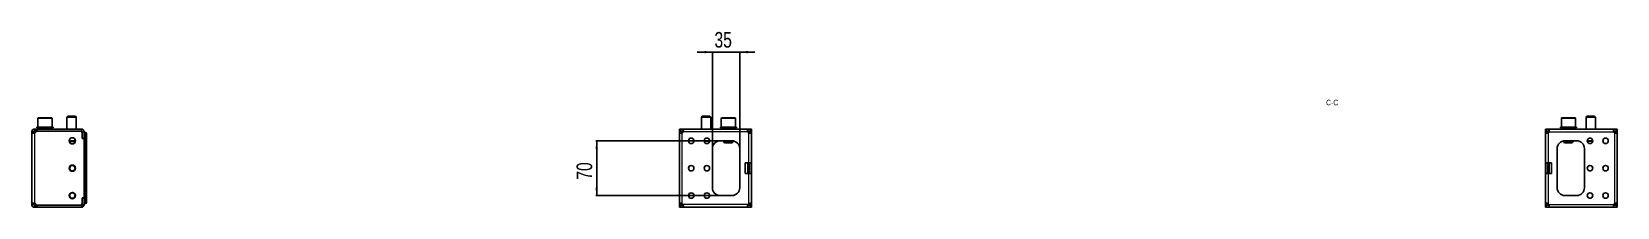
# Model space of a CAD drawing. Header units: millimetres. Extents: x -438 to 4108, y -670 to 656.
# Drawn here: x 2079 to 4108, y 195 to 420 of the extents above; entities that cross this region are included whole.
import ezdxf

# ---------------------------------------------------------------- set-up
doc = ezdxf.new("R2010")
doc.units = ezdxf.units.MM
doc.layers.add('FORMAT', color=7, linetype='Continuous')
doc.styles.add('SLDTEXTSTYLE0', font='TXT', dxfattribs={"width": 0.75})
doc.dimstyles.new('SLDDIMSTYLE0', dxfattribs={"dimtxt": 20, "dimasz": 10, "dimexe": 0, "dimexo": 0.0625, "dimgap": 5, "dimtad": 2, "dimdec": 1, "dimrnd": 1e-09, "dimzin": 12, "dimdsep": 46, "dimtxsty": 'SLDTEXTSTYLE0', "dimsah": 1, "dimcen": 0.09, "dimadec": 0, "dimazin": 3, "dimtfac": 1, "dimtofl": 0, "dimtmove": 0, "dimatfit": 3, "dimfxl": 0, "dimfrac": 2, "dimtolj": 1, "dimtzin": 12, "dimarcsym": 0})
doc.dimstyles.new('SLDDIMSTYLE1', dxfattribs={"dimtxt": 20, "dimasz": 10, "dimexe": 0, "dimexo": 0.0625, "dimgap": 5, "dimtad": 2, "dimdec": 1, "dimrnd": 1e-09, "dimzin": 12, "dimdsep": 46, "dimtxsty": 'SLDTEXTSTYLE0', "dimsah": 1, "dimcen": 0.09, "dimadec": 0, "dimazin": 3, "dimtfac": 1, "dimtmove": 0, "dimatfit": 0, "dimfxl": 0, "dimfrac": 2, "dimtolj": 1, "dimtzin": 12, "dimarcsym": 0})

# ---------------------------------------------------------------- blocks, each defined once
blk = doc.blocks.new('_D_9')
at = {"layer": 'FORMAT'}
for p, q in [((2950, 393.4), (2930.7, 393.4)), ((2950, 270), (2950, 394.4)), ((2985, 393.4), (2950, 393.4)), ((2985, 270), (2985, 394.4)), ((2985, 393.4), (3004.2, 393.4))]:
    blk.add_line(p, q, dxfattribs=at)
for points in [[(2950, 393.4), (2940, 395), (2940, 391.9)], [(2985, 393.4), (2995, 391.9), (2995, 395)]]:
    blk.add_solid(points, dxfattribs=at)
at = {"layer": 'FORMAT', "insert": (2952.7, 419.2), "char_height": 20, "attachment_point": 1, "style": 'SLDTEXTSTYLE0'}
blk.add_mtext('35', dxfattribs=at)
blk = doc.blocks.new('_D_10')
at = {"layer": 'FORMAT'}
for p, q in [((2960, 279.9), (2801, 279.9)), ((2802, 209.9), (2802, 279.9)), ((2960, 209.9), (2801, 209.9))]:
    blk.add_line(p, q, dxfattribs=at)
for points in [[(2802, 279.9), (2800.4, 269.9), (2803.5, 269.9)], [(2802, 209.9), (2803.5, 219.9), (2800.4, 219.9)]]:
    blk.add_solid(points, dxfattribs=at)
at = {"layer": 'FORMAT', "insert": (2776.2, 230.2), "char_height": 20, "attachment_point": 1, "rotation": 90, "style": 'SLDTEXTSTYLE0'}
blk.add_mtext('70', dxfattribs=at)

msp = doc.modelspace()

# ---------------------------------------------------------------- linework, layer by layer
at = {"color": 7, "linetype": 'Continuous', "lineweight": 25}
for p, q in [((2087.03, 308.45), (2087.03, 297.45)), ((2088.03, 309.45), (2104.03, 309.45)), ((2105.03, 297.45), (2105.03, 308.45)), ((2125.1, 311.45), (2124.03, 310.37)), ((2124.03, 310.37), (2124.03, 294.95)), ((2136.03, 310.37), (2124.03, 310.37)), ((2134.95, 311.45), (2125.1, 311.45)), ((2136.03, 310.37), (2134.95, 311.45)), ((2136.03, 294.95), (2136.03, 310.37)), ((2937.05, 311.45), (2935.98, 310.37)), ((2935.98, 310.37), (2935.98, 294.95)), ((2947.98, 310.37), (2935.98, 310.37)), ((2946.9, 311.45), (2937.05, 311.45)), ((2947.98, 310.37), (2946.9, 311.45)), ((2947.98, 294.95), (2947.98, 310.37)), ((2961.48, 308.45), (2961.48, 297.45)), ((2962.48, 309.45), (2970.87, 309.45)), ((2970.87, 309.45), (2978.48, 309.45)), ((2979.48, 297.45), (2979.48, 308.45)), ((4036.48, 308.45), (4036.48, 297.45)), ((4037.48, 309.45), (4045.82, 309.45)), ((4045.82, 309.45), (4053.48, 309.45)), ((4054.48, 297.45), (4054.48, 308.45)), ((4069.05, 311.45), (4067.98, 310.37)), ((4067.98, 310.37), (4067.98, 294.95)), ((4079.98, 310.37), (4067.98, 310.37)), ((4078.9, 311.45), (4069.05, 311.45)), ((4079.98, 310.37), (4078.9, 311.45)), ((4079.98, 294.95), (4079.98, 310.37)), ((2081.53, 291.45), (2079.03, 291.45)), ((2079.03, 291.45), (2079.03, 290.23)), ((2081.53, 290.23), (2079.03, 290.23)), ((2079.03, 290.23), (2079.03, 199.67)), ((2081.53, 291.45), (2081.53, 290.23)), ((2082.53, 292.45), (2082.53, 294.95)), ((2084.94, 294.95), (2082.53, 294.95)), ((2084.94, 292.45), (2082.53, 292.45)), ((2084.93, 294.95), (2084.93, 292.45)), ((2084.93, 294.95), (2085.93, 294.95)), ((2085.93, 292.45), (2084.93, 292.45)), ((2085.78, 297.45), (2085.78, 296.45)), ((2085.78, 297.45), (2085.78, 297.2)), ((2086.58, 297.45), (2085.78, 297.45)), ((2085.78, 297.45), (2085.78, 297.45)), ((2085.78, 296.45), (2085.78, 296.7)), ((2086.58, 296.45), (2085.78, 296.45)), ((2085.78, 296.45), (2085.78, 296.45)), ((2142.53, 294.95), (2085.93, 294.95)), ((2085.93, 292.45), (2142.53, 292.45)), ((2085.95, 292.35), (2140.93, 292.35)), ((2086.58, 297.45), (2086.68, 297.45)), ((2086.58, 296.45), (2086.68, 296.45)), ((2086.68, 297.45), (2086.68, 297.2)), ((2088.82, 297.45), (2086.68, 297.45)), ((2086.68, 296.45), (2086.68, 296.7)), ((2088.82, 296.45), (2086.68, 296.45)), ((2088.82, 297.45), (2089, 297.45)), ((2088.82, 296.45), (2089, 296.45)), ((2089, 297.45), (2089, 297.2)), ((2092.16, 297.45), (2089, 297.45)), ((2089, 296.45), (2089, 296.7)), ((2092.16, 296.45), (2089, 296.45)), ((2090.03, 296.45), (2090.03, 294.95)), ((2092.16, 297.45), (2092.39, 297.45)), ((2092.16, 296.45), (2092.39, 296.45)), ((2092.39, 297.45), (2092.39, 297.2)), ((2096.08, 297.45), (2092.39, 297.45)), ((2092.39, 296.45), (2092.39, 296.7)), ((2096.08, 296.45), (2092.39, 296.45)), ((2096.08, 297.45), (2096.17, 297.45)), ((2096.08, 296.45), (2096.26, 296.45)), ((2096.26, 296.45), (2096.33, 296.45)), ((2096.29, 297.45), (2096.33, 297.45)), ((2096.33, 297.45), (2096.33, 297.2)), ((2100, 297.45), (2096.33, 297.45)), ((2096.33, 296.45), (2096.33, 296.7)), ((2100, 296.45), (2096.33, 296.45)), ((2100, 297.45), (2100.23, 297.45)), ((2100, 296.45), (2100.23, 296.45)), ((2100.23, 297.45), (2100.23, 297.2)), ((2103.31, 297.45), (2100.23, 297.45)), ((2100.23, 296.45), (2100.23, 296.7)), ((2103.31, 296.45), (2100.23, 296.45)), ((2102.03, 294.95), (2102.03, 296.45)), ((2103.31, 297.45), (2103.49, 297.45)), ((2103.31, 296.45), (2103.49, 296.45)), ((2103.49, 297.45), (2103.49, 297.2)), ((2105.52, 297.45), (2103.49, 297.45)), ((2103.49, 296.45), (2103.49, 296.7)), ((2105.52, 296.45), (2103.49, 296.45)), ((2105.52, 297.45), (2105.61, 297.45)), ((2105.52, 296.45), (2105.61, 296.45)), ((2105.61, 297.45), (2105.61, 297.2)), ((2106.28, 297.45), (2105.61, 297.45)), ((2105.61, 296.45), (2105.61, 296.7)), ((2106.28, 296.45), (2105.61, 296.45)), ((2106.28, 296.45), (2106.28, 297.45)), ((2119.78, 292.45), (2119.78, 292.35)), ((2120.07, 292.45), (2120.07, 292.35)), ((2121.76, 292.45), (2121.76, 292.35)), ((2124.71, 292.45), (2124.71, 292.35)), ((2128.46, 292.45), (2128.46, 292.35)), ((2132.46, 292.45), (2132.46, 292.35)), ((2136.08, 292.45), (2136.08, 292.35)), ((2138.79, 292.45), (2138.79, 292.35)), ((2140.16, 292.45), (2140.16, 292.35)), ((2140.28, 292.35), (2140.28, 292.45)), ((2143.43, 282.85), (2143.43, 289.85)), ((2143.43, 284.43), (2143.53, 284.21)), ((2143.53, 291.45), (2143.53, 283.5)), ((2146.03, 291.45), (2146.03, 283.5)), ((2146.03, 291.2), (2146.23, 291.2)), ((2146.03, 201.47), (2146.03, 288.92)), ((2146.23, 291.2), (2147.92, 290.74)), ((2146.23, 202.1), (2146.23, 288.3)), ((2149.03, 287.85), (2149.03, 289.3)), ((2149.03, 287.85), (2149.03, 213.4)), ((2907.98, 292.45), (2907.98, 294.95)), ((2907.98, 294.95), (2909.09, 294.95)), ((2909.09, 292.45), (2907.98, 292.45)), ((2907.98, 292.45), (2907.98, 292.35)), ((2907.98, 292.35), (2910.48, 292.35)), ((2907.98, 291.74), (2907.98, 292.35)), ((2907.98, 291.74), (2907.98, 289.67)), ((2907.98, 200.22), (2907.98, 289.67)), ((2907.98, 289.67), (2909.07, 289.67)), ((2912.81, 294.95), (2909.09, 294.95)), ((2912.81, 292.45), (2909.09, 292.45)), ((2910.48, 292.35), (2910.48, 291.74)), ((2910.48, 291.74), (2910.48, 289.92)), ((2995.15, 294.95), (2912.81, 294.95)), ((2912.81, 294.95), (2912.81, 292.73)), ((2960.23, 297.45), (2960.23, 296.45)), ((2960.23, 297.45), (2960.24, 297.45)), ((2960.23, 296.45), (2960.24, 296.45)), ((2960.24, 297.45), (2960.24, 297.2)), ((2961.06, 297.45), (2960.24, 297.45)), ((2960.24, 296.45), (2960.24, 296.7)), ((2961.06, 296.45), (2960.24, 296.45)), ((2961.06, 297.45), (2961.17, 297.45)), ((2961.06, 296.45), (2961.17, 296.45)), ((2961.17, 297.45), (2961.17, 297.2)), ((2963.33, 297.45), (2961.17, 297.45)), ((2961.17, 296.45), (2961.17, 296.7)), ((2963.33, 296.45), (2961.17, 296.45)), ((2963.33, 297.45), (2963.51, 297.45)), ((2963.33, 296.45), (2963.51, 296.45)), ((2963.51, 297.45), (2963.51, 297.2)), ((2966.69, 297.45), (2963.51, 297.45)), ((2963.51, 296.45), (2963.51, 296.7)), ((2966.69, 296.45), (2963.51, 296.45)), ((2964.48, 296.45), (2964.48, 294.95)), ((2966.69, 297.45), (2966.92, 297.45)), ((2966.69, 296.45), (2966.92, 296.45)), ((2966.92, 297.45), (2966.92, 297.2)), ((2970.62, 297.45), (2966.92, 297.45)), ((2966.92, 296.45), (2966.92, 296.7)), ((2970.62, 296.45), (2966.92, 296.45)), ((2970.62, 297.45), (2970.92, 297.45)), ((2970.62, 297.45), (2970.7, 297.45)), ((2970.62, 296.45), (2970.77, 296.45)), ((2970.77, 296.45), (2970.87, 296.45)), ((2970.82, 297.45), (2970.87, 297.45)), ((2970.87, 297.45), (2970.87, 297.2)), ((2974.53, 297.45), (2970.87, 297.45)), ((2970.87, 296.45), (2970.87, 296.7)), ((2974.53, 296.45), (2970.87, 296.45)), ((2974.53, 297.45), (2974.76, 297.45)), ((2974.53, 296.45), (2974.76, 296.45)), ((2974.76, 297.45), (2974.76, 297.2)), ((2977.83, 297.45), (2974.76, 297.45)), ((2974.76, 296.45), (2974.76, 296.7)), ((2977.83, 296.45), (2974.76, 296.45)), ((2976.48, 294.95), (2976.48, 296.45)), ((2977.83, 297.45), (2978, 297.45)), ((2977.83, 296.45), (2978, 296.45)), ((2978, 297.45), (2978, 297.2)), ((2980, 297.45), (2978, 297.45)), ((2978, 296.45), (2978, 296.7)), ((2980, 296.45), (2978, 296.45)), ((2980, 297.45), (2980.09, 297.45)), ((2980, 296.45), (2980.09, 296.45)), ((2980.09, 297.45), (2980.09, 297.2)), ((2980.73, 297.45), (2980.09, 297.45)), ((2980.09, 296.45), (2980.09, 296.7)), ((2980.73, 296.45), (2980.09, 296.45)), ((2980.73, 296.45), (2980.73, 297.45)), ((2995.15, 294.95), (2995.15, 292.45)), ((2998.87, 294.95), (2995.15, 294.95)), ((2998.87, 292.45), (2995.15, 292.45)), ((2997.48, 292.35), (2999.98, 292.35)), ((2997.48, 291.74), (2997.48, 292.35)), ((2997.48, 289.9), (2997.48, 291.74)), ((2998.87, 294.95), (2999.98, 294.95)), ((2999.98, 292.45), (2998.87, 292.45)), ((2999.98, 294.95), (2999.98, 292.45)), ((2999.98, 292.35), (2999.98, 292.45)), ((2999.98, 292.35), (2999.98, 291.74)), ((2999.98, 289.67), (2999.98, 291.74)), ((2999.98, 251.95), (2999.98, 289.67)), ((4015.98, 292.45), (4015.98, 294.95)), ((4015.98, 294.95), (4017.09, 294.95)), ((4017.09, 292.45), (4015.98, 292.45)), ((4015.98, 292.45), (4015.98, 292.35)), ((4015.98, 292.35), (4018.48, 292.35)), ((4015.98, 291.74), (4015.98, 292.35)), ((4015.98, 291.74), (4015.98, 289.67)), ((4015.98, 289.67), (4017.07, 289.67)), ((4015.98, 289.67), (4015.98, 251.95)), ((4020.81, 294.95), (4017.09, 294.95)), ((4020.81, 292.45), (4017.09, 292.45)), ((4018.48, 292.35), (4018.48, 291.74)), ((4018.48, 291.74), (4018.48, 289.92)), ((4020.81, 294.95), (4020.81, 292.73)), ((4103.15, 294.95), (4020.81, 294.95)), ((4035.23, 297.45), (4035.23, 296.45)), ((4035.23, 297.45), (4035.24, 297.45)), ((4035.23, 296.45), (4035.24, 296.45)), ((4035.24, 297.45), (4035.24, 297.2)), ((4036.07, 297.45), (4035.24, 297.45)), ((4035.24, 296.45), (4035.24, 296.7)), ((4036.07, 296.45), (4035.24, 296.45)), ((4036.07, 297.45), (4036.17, 297.45)), ((4036.07, 296.45), (4036.17, 296.45)), ((4036.17, 297.45), (4036.17, 297.2)), ((4038.34, 297.45), (4036.17, 297.45)), ((4036.17, 296.45), (4036.17, 296.7)), ((4038.34, 296.45), (4036.17, 296.45)), ((4038.34, 297.45), (4038.52, 297.45)), ((4038.34, 296.45), (4038.52, 296.45)), ((4038.52, 297.45), (4038.52, 297.2)), ((4041.69, 297.45), (4038.52, 297.45)), ((4038.52, 296.45), (4038.52, 296.7)), ((4041.69, 296.45), (4038.52, 296.45)), ((4039.48, 296.45), (4039.48, 294.95)), ((4041.69, 297.45), (4041.92, 297.45)), ((4041.69, 296.45), (4041.92, 296.45)), ((4041.92, 297.45), (4041.92, 297.2)), ((4045.63, 297.45), (4041.92, 297.45)), ((4041.92, 296.45), (4041.92, 296.7)), ((4045.63, 296.45), (4041.92, 296.45)), ((4045.63, 297.45), (4045.86, 297.45)), ((4045.63, 297.45), (4045.7, 297.45)), ((4045.63, 296.45), (4045.78, 296.45)), ((4045.78, 296.45), (4045.87, 296.45)), ((4045.83, 297.45), (4045.87, 297.45)), ((4045.87, 297.45), (4045.87, 297.2)), ((4049.54, 297.45), (4045.87, 297.45)), ((4045.87, 296.45), (4045.87, 296.7)), ((4049.54, 296.45), (4045.87, 296.45)), ((4049.54, 297.45), (4049.76, 297.45)), ((4049.54, 296.45), (4049.76, 296.45)), ((4049.76, 297.45), (4049.76, 297.2)), ((4052.83, 297.45), (4049.76, 297.45)), ((4049.76, 296.45), (4049.76, 296.7)), ((4052.83, 296.45), (4049.76, 296.45)), ((4051.48, 294.95), (4051.48, 296.45)), ((4052.83, 297.45), (4053, 297.45)), ((4052.83, 296.45), (4053, 296.45)), ((4053, 297.45), (4053, 297.2)), ((4055, 297.45), (4053, 297.45)), ((4053, 296.45), (4053, 296.7)), ((4055, 296.45), (4053, 296.45)), ((4055, 297.45), (4055.09, 297.45)), ((4055, 296.45), (4055.09, 296.45)), ((4055.09, 297.45), (4055.09, 297.2)), ((4055.73, 297.45), (4055.09, 297.45)), ((4055.09, 296.45), (4055.09, 296.7)), ((4055.73, 296.45), (4055.09, 296.45)), ((4055.73, 296.45), (4055.73, 297.45)), ((4103.15, 292.45), (4103.15, 294.95)), ((4106.87, 294.95), (4103.15, 294.95)), ((4106.87, 292.45), (4103.15, 292.45)), ((4105.48, 292.35), (4107.98, 292.35)), ((4105.48, 291.74), (4105.48, 292.35)), ((4105.48, 289.9), (4105.48, 291.74)), ((4106.87, 294.95), (4107.98, 294.95)), ((4107.98, 292.45), (4106.87, 292.45)), ((4107.98, 294.95), (4107.98, 292.45)), ((4107.98, 292.35), (4107.98, 292.45)), ((4107.98, 292.35), (4107.98, 291.74)), ((4107.98, 289.67), (4107.98, 291.74)), ((4107.98, 289.67), (4107.98, 200.22)), ((2135, 279.45), (2127.06, 279.45)), ((2146.03, 282.85), (2143.43, 282.85)), ((2146.03, 283.5), (2143.53, 283.5)), ((2146.03, 282.85), (2146.03, 207.05)), ((2946.44, 279.45), (2939.52, 279.45)), ((2949.98, 269.95), (2949.98, 219.95)), ((2974.98, 279.95), (2959.98, 279.95)), ((2961.65, 279.85), (2961.63, 279.85)), ((2961.65, 279.85), (2961.65, 279.85)), ((2961.75, 279.85), (2961.65, 279.85)), ((2961.75, 279.95), (2961.75, 279.85)), ((2965.01, 279.85), (2961.75, 279.85)), ((2964.48, 279.85), (2964.48, 278.52)), ((2964.48, 278.52), (2965.55, 277.45)), ((2964.48, 278.52), (2970.77, 278.52)), ((2965.01, 279.85), (2966.9, 279.85)), ((2965.55, 277.45), (2970.72, 277.45)), ((2967.46, 279.85), (2966.9, 279.85)), ((2973.5, 279.85), (2967.46, 279.85)), ((2970.72, 277.45), (2975.4, 277.45)), ((2970.77, 278.52), (2976.48, 278.52)), ((2974.05, 279.85), (2973.5, 279.85)), ((2974.05, 279.85), (2975.95, 279.85)), ((2975.4, 277.45), (2976.48, 278.52)), ((2976.39, 279.85), (2975.95, 279.85)), ((2976.48, 278.52), (2976.48, 279.83)), ((2984.98, 219.95), (2984.98, 269.95)), ((4030.98, 269.95), (4030.98, 219.95)), ((4039.48, 279.83), (4039.48, 278.52)), ((4039.48, 278.52), (4040.55, 277.45)), ((4039.48, 278.52), (4045.73, 278.52)), ((4040.01, 279.85), (4039.57, 279.85)), ((4040.01, 279.85), (4041.9, 279.85)), ((4040.55, 277.45), (4045.69, 277.45)), ((4055.98, 279.95), (4040.98, 279.95)), ((4042.46, 279.85), (4041.9, 279.85)), ((4048.5, 279.85), (4042.46, 279.85)), ((4045.69, 277.45), (4050.4, 277.45)), ((4045.73, 278.52), (4051.48, 278.52)), ((4049.05, 279.85), (4048.5, 279.85)), ((4049.05, 279.85), (4050.95, 279.85)), ((4050.4, 277.45), (4051.48, 278.52)), ((4054.21, 279.85), (4050.95, 279.85)), ((4051.48, 278.52), (4051.48, 279.85)), ((4054.21, 279.85), (4054.21, 279.95)), ((4054.31, 279.85), (4054.21, 279.85)), ((4054.33, 279.85), (4054.31, 279.85)), ((4054.31, 279.85), (4054.31, 279.85)), ((4065.98, 219.95), (4065.98, 269.95)), ((4076.44, 279.45), (4069.52, 279.45)), ((2991.98, 251.95), (2996.48, 251.95)), ((2991.98, 251.95), (2991.98, 237.95)), ((2999.98, 251.95), (2996.48, 251.95)), ((2997.48, 237.95), (2997.48, 251.95)), ((2999.98, 237.95), (2999.98, 251.95)), ((4019.48, 251.95), (4015.98, 251.95)), ((4015.98, 251.95), (4015.98, 237.95)), ((4018.48, 251.95), (4018.48, 237.95)), ((4023.98, 251.95), (4019.48, 251.95)), ((4023.98, 237.95), (4023.98, 251.95)), ((2991.98, 237.95), (2996.48, 237.95)), ((2996.48, 237.95), (2999.98, 237.95)), ((2999.98, 200.22), (2999.98, 237.95)), ((4015.98, 237.95), (4019.48, 237.95)), ((4015.98, 237.95), (4015.98, 200.22)), ((4023.98, 237.95), (4019.48, 237.95)), ((2143.43, 207.05), (2146.03, 207.05)), ((2143.43, 200.05), (2143.43, 207.05)), ((2143.43, 205.97), (2143.53, 206.18)), ((2143.53, 206.4), (2143.53, 198.45)), ((2146.03, 206.4), (2143.53, 206.4)), ((2146.03, 206.4), (2146.03, 198.45)), ((2149.03, 213.4), (2149.03, 205.2)), ((2149.23, 211.45), (2149.03, 211.45)), ((2149.23, 211.42), (2149.03, 211.42)), ((2149.23, 211.4), (2149.03, 211.4)), ((2149.23, 207.2), (2149.03, 207.2)), ((2149.23, 207.14), (2149.03, 207.14)), ((2149.03, 205.2), (2149.03, 202.55)), ((2149.23, 210.96), (2149.23, 207.64)), ((2959.98, 209.95), (2974.98, 209.95)), ((4040.98, 209.95), (4055.98, 209.95)), ((2079.03, 199.67), (2081.53, 199.67)), ((2079.03, 199.67), (2079.03, 198.45)), ((2079.03, 198.45), (2081.53, 198.45)), ((2081.53, 199.67), (2081.53, 198.45)), ((2082.53, 194.95), (2082.53, 197.45)), ((2082.53, 197.45), (2084.94, 197.45)), ((2082.53, 194.95), (2084.94, 194.95)), ((2084.93, 197.45), (2084.93, 194.95)), ((2084.93, 197.45), (2085.93, 197.45)), ((2085.93, 194.95), (2084.93, 194.95)), ((2142.53, 197.45), (2085.93, 197.45)), ((2085.93, 194.95), (2142.53, 194.95)), ((2140.93, 197.55), (2085.95, 197.55)), ((2146.23, 199.2), (2146.03, 199.2)), ((2147.92, 199.65), (2146.23, 199.2)), ((2149.03, 201.1), (2149.03, 202.55)), ((2907.98, 200.22), (2907.98, 198.16)), ((2907.98, 197.55), (2907.98, 198.16)), ((2910.48, 197.55), (2907.98, 197.55)), ((2907.98, 197.55), (2907.98, 197.45)), ((2907.98, 194.95), (2907.98, 197.45)), ((2907.98, 197.45), (2909.09, 197.45)), ((2909.09, 194.95), (2907.98, 194.95)), ((2909.09, 197.45), (2912.81, 197.45)), ((2909.09, 194.95), (2912.81, 194.95)), ((2910.48, 200), (2910.48, 198.16)), ((2910.48, 198.16), (2910.48, 197.55)), ((2912.81, 197.45), (2912.81, 194.95)), ((2912.81, 194.95), (2995.15, 194.95)), ((2995.15, 197.45), (2998.87, 197.45)), ((2995.15, 194.95), (2995.15, 197.16)), ((2995.15, 194.95), (2998.87, 194.95)), ((2997.48, 198.16), (2997.48, 199.98)), ((2997.48, 197.55), (2997.48, 198.16)), ((2999.98, 197.55), (2997.48, 197.55)), ((2998.87, 197.45), (2999.98, 197.45)), ((2999.98, 194.95), (2998.87, 194.95)), ((2999.98, 200.22), (2998.89, 200.22)), ((2999.98, 198.16), (2999.98, 200.22)), ((2999.98, 198.16), (2999.98, 197.55)), ((2999.98, 197.45), (2999.98, 197.55)), ((2999.98, 197.45), (2999.98, 194.95)), ((4015.98, 200.22), (4015.98, 198.16)), ((4015.98, 197.55), (4015.98, 198.16)), ((4018.48, 197.55), (4015.98, 197.55)), ((4015.98, 197.55), (4015.98, 197.45)), ((4015.98, 194.95), (4015.98, 197.45)), ((4015.98, 197.45), (4017.09, 197.45)), ((4017.09, 194.95), (4015.98, 194.95)), ((4017.09, 197.45), (4020.81, 197.45)), ((4017.09, 194.95), (4020.81, 194.95)), ((4018.48, 200), (4018.48, 198.16)), ((4018.48, 198.16), (4018.48, 197.55)), ((4020.81, 194.95), (4020.81, 197.45)), ((4020.81, 194.95), (4103.15, 194.95)), ((4103.15, 197.45), (4106.87, 197.45)), ((4103.15, 194.95), (4103.15, 197.16)), ((4103.15, 194.95), (4106.87, 194.95)), ((4105.48, 198.16), (4105.48, 199.98)), ((4105.48, 197.55), (4105.48, 198.16)), ((4107.98, 197.55), (4105.48, 197.55)), ((4106.87, 197.45), (4107.98, 197.45)), ((4107.98, 194.95), (4106.87, 194.95)), ((4107.98, 200.22), (4106.89, 200.22)), ((4107.98, 198.16), (4107.98, 200.22)), ((4107.98, 198.16), (4107.98, 197.55)), ((4107.98, 197.45), (4107.98, 197.55)), ((4107.98, 197.45), (4107.98, 194.95))]:
    msp.add_line(p, q, dxfattribs=at)
at = {"color": 8, "linetype": 'Continuous', "lineweight": 18}
for p, q in [((2105.03, 308.45), (2087.03, 308.45)), ((2970.92, 308.45), (2961.48, 308.45)), ((2979.48, 308.45), (2970.92, 308.45)), ((4045.86, 308.45), (4036.48, 308.45)), ((4054.48, 308.45), (4045.86, 308.45)), ((2082.53, 289.67), (2082.53, 200.22)), ((2085.93, 294.95), (2085.93, 292.45)), ((2142.53, 292.45), (2142.53, 294.95)), ((2143.53, 291.45), (2146.03, 291.45)), ((2147.92, 287.85), (2146.23, 288.3)), ((2147.92, 202.55), (2147.92, 287.85)), ((2149.03, 287.85), (2147.92, 287.85)), ((2910.48, 291.74), (2907.98, 291.74)), ((2909.09, 294.95), (2909.09, 292.45)), ((2910.48, 291.45), (2912.57, 291.45)), ((2911.48, 199.67), (2911.48, 290.23)), ((2995.39, 291.45), (2912.57, 291.45)), ((2995.39, 291.45), (2997.48, 291.45)), ((2996.48, 251.95), (2996.48, 290.23)), ((2999.98, 291.74), (2997.48, 291.74)), ((2998.87, 292.45), (2998.87, 294.95)), ((4018.48, 291.74), (4015.98, 291.74)), ((4017.09, 294.95), (4017.09, 292.45)), ((4018.48, 291.45), (4020.57, 291.45)), ((4019.48, 290.23), (4019.48, 251.95)), ((4020.57, 291.45), (4103.39, 291.45)), ((4103.39, 291.45), (4105.48, 291.45)), ((4104.48, 290.23), (4104.48, 199.67)), ((4107.98, 291.74), (4105.48, 291.74)), ((4106.87, 292.45), (4106.87, 294.95)), ((2127.06, 280.45), (2135, 280.45)), ((2145.83, 282.85), (2145.83, 283.5)), ((2939.52, 280.45), (2946.44, 280.45)), ((2966.9, 279.95), (2966.9, 279.85)), ((2967.46, 279.95), (2967.46, 279.85)), ((2973.5, 279.95), (2973.5, 279.85)), ((2974.05, 279.95), (2974.05, 279.85)), ((4041.9, 279.95), (4041.9, 279.85)), ((4042.46, 279.95), (4042.46, 279.85)), ((4048.5, 279.95), (4048.5, 279.85)), ((4049.05, 279.95), (4049.05, 279.85)), ((4069.52, 280.45), (4076.44, 280.45)), ((2995.28, 237.95), (2995.28, 251.95)), ((2995.48, 251.95), (2995.48, 237.95)), ((2995.59, 237.95), (2995.59, 251.95)), ((2995.79, 251.95), (2995.79, 237.95)), ((2996.67, 237.95), (2996.67, 251.95)), ((2996.87, 251.95), (2996.87, 237.95)), ((2996.98, 237.95), (2996.98, 251.95)), ((2997.18, 251.95), (2997.18, 237.95)), ((4018.78, 237.95), (4018.78, 251.95)), ((4018.98, 251.95), (4018.98, 237.95)), ((4019.09, 237.95), (4019.09, 251.95)), ((4019.29, 251.95), (4019.29, 237.95)), ((4020.17, 237.95), (4020.17, 251.95)), ((4020.37, 251.95), (4020.37, 237.95)), ((4020.48, 237.95), (4020.48, 251.95)), ((4020.68, 251.95), (4020.68, 237.95)), ((2996.48, 199.67), (2996.48, 237.95)), ((4019.48, 237.95), (4019.48, 199.67)), ((2145.83, 206.4), (2145.83, 207.05)), ((2149.23, 210.96), (2149.03, 210.96)), ((2149.23, 207.64), (2149.03, 207.64)), ((2085.93, 197.45), (2085.93, 194.95)), ((2142.53, 197.45), (2142.53, 194.95)), ((2143.53, 198.45), (2146.03, 198.45)), ((2146.23, 202.1), (2147.92, 202.55)), ((2147.92, 202.55), (2149.03, 202.55)), ((2907.98, 198.16), (2910.48, 198.16)), ((2909.09, 197.45), (2909.09, 194.95)), ((2912.57, 198.45), (2910.48, 198.45)), ((2995.39, 198.45), (2912.57, 198.45)), ((2997.48, 198.45), (2995.39, 198.45)), ((2997.48, 198.16), (2999.98, 198.16)), ((2998.87, 194.95), (2998.87, 197.45)), ((4015.98, 198.16), (4018.48, 198.16)), ((4017.09, 197.45), (4017.09, 194.95)), ((4020.57, 198.45), (4018.48, 198.45)), ((4020.57, 198.45), (4103.39, 198.45)), ((4105.48, 198.45), (4103.39, 198.45)), ((4105.48, 198.16), (4107.98, 198.16)), ((4106.87, 194.95), (4106.87, 197.45))]:
    msp.add_line(p, q, dxfattribs=at)
at = {"color": 7, "linetype": 'Continuous', "lineweight": 25}
for centre, radius in [((2131.03, 279.95), 4), ((2922.98, 279.95), 3.5), ((2942.98, 279.95), 3.5), ((4072.98, 279.95), 3.5), ((4092.98, 279.95), 3.5), ((2131.03, 244.95), 4), ((2131.03, 244.95), 3.5), ((2922.98, 244.95), 3.5), ((2942.98, 244.95), 3.5), ((4072.98, 244.95), 3.5), ((4092.98, 244.95), 3.5), ((2131.03, 209.95), 4), ((2131.03, 209.95), 3.5), ((2922.98, 209.95), 3.5), ((2942.98, 209.95), 3.5), ((4072.98, 209.95), 3.5), ((4092.98, 209.95), 3.5)]:
    msp.add_circle(centre, radius, dxfattribs=at)
for centre, radius, start, end in [((2088.03, 308.45), 1, 90, 180), ((2104.03, 308.45), 1, 0, 90), ((2962.48, 308.45), 1, 90, 180), ((2978.48, 308.45), 1, 0, 90), ((4037.48, 308.45), 1, 90, 180), ((4053.48, 308.45), 1, 0, 90), ((2081.81, 293.1), 3.5, 281.89481, 337.11462), ((2085.95, 291.35), 1, 90, 157.11462), ((2088.68, 292.1), 0.35, 45.58469, 90), ((2103.38, 292.1), 0.35, 90, 134.41531), ((2140.93, 289.85), 2.5, 360, 90), ((2142.53, 291.45), 3.5, 0, 90), ((2142.53, 291.45), 1, 0, 90), ((2147.53, 289.3), 1.5, 0, 75), ((2909.48, 293.1), 3.5, 304.8499, 331.87293), ((2998.48, 293.1), 3.5, 208.12707, 235.1501), ((4017.48, 293.1), 3.5, 304.8499, 331.87293), ((4106.48, 293.1), 3.5, 208.12707, 235.1501), ((2131.03, 279.95), 3.5, 188.21321, 351.78679), ((2959.98, 269.95), 10, 90, 180), ((2974.98, 269.95), 10, 0, 90), ((4040.98, 269.95), 10, 90, 180), ((4055.98, 269.95), 10, 0, 90), ((2959.98, 219.95), 10, 180, 270), ((2974.98, 219.95), 10, 270, 0), ((4040.98, 219.95), 10, 180, 270), ((4055.98, 219.95), 10, 270, 0), ((2081.81, 196.8), 3.5, 22.88538, 78.10519), ((2085.95, 198.55), 1, 202.88538, 270), ((2088.68, 197.8), 0.35, 270, 314.41531), ((2103.38, 197.8), 0.35, 225.58469, 270), ((2140.93, 200.05), 2.5, 270, 0), ((2142.53, 198.45), 3.5, 270, 360), ((2142.53, 198.45), 1, 270, 360), ((2147.53, 201.1), 1.5, 285, 0), ((2909.48, 196.8), 3.5, 28.12707, 55.1501), ((2998.48, 196.8), 3.5, 124.8499, 151.87293), ((4017.48, 196.8), 3.5, 28.12707, 55.1501), ((4106.48, 196.8), 3.5, 124.8499, 151.87293)]:
    msp.add_arc(centre, radius, start, end, dxfattribs=at)
for centre, major_axis, start_param, end_param in [((2134.64, 291.2), (11.57, -3.1), 0.0670375, 0.2530722), ((2134.64, 199.2), (11.57, 3.1), 6.0301131, 6.2161478)]:
    msp.add_ellipse(centre, major_axis=major_axis, ratio=0.2505628, start_param=start_param, end_param=end_param, dxfattribs=at)
at = {"color": 8, "linetype": 'Continuous', "lineweight": 18}
for centre, major_axis, start_param, end_param in [((2147.53, 287.74), (0.38, 3), 4.762686, 6.2664448), ((2147.53, 202.65), (-0.38, 3), 3.1583332, 4.662092)]:
    msp.add_ellipse(centre, major_axis=major_axis, ratio=0.1230384, start_param=start_param, end_param=end_param, dxfattribs=at)
at = {"color": 7, "linetype": 'Continuous', "lineweight": 25}
for points, knots in [([(2082.53, 294.95), (2082.24, 294.93), (2081.68, 294.89), (2080.78, 294.53), (2079.9, 293.86), (2079.17, 292.76), (2079.08, 291.89), (2079.03, 291.45)], [0, 0, 0, 0, 0.16069, 0.3013121, 0.5219513, 0.7535732, 1, 1, 1, 1]), ([(2079.03, 290.23), (2079.08, 290.1), (2079.17, 289.88), (2079.74, 289.69), (2080.34, 289.62), (2080.97, 289.6), (2081.72, 289.61), (2082.25, 289.65), (2082.53, 289.67)], [0, 0, 0, 0, 0.25414868, 0.44821268, 0.57490818, 0.70887241, 0.85046773, 1, 1, 1, 1]), ([(2082.53, 292.45), (2082.45, 292.44), (2082.29, 292.43), (2082.08, 292.35), (2081.92, 292.25), (2081.79, 292.12), (2081.68, 291.98), (2081.56, 291.75), (2081.54, 291.57), (2081.53, 291.45)], [0, 0, 0, 0, 0.1567865, 0.2908092, 0.4035006, 0.4972984, 0.6071328, 0.7261813, 1, 1, 1, 1]), ([(2081.53, 290.23), (2081.54, 290.1), (2081.57, 289.9), (2081.72, 289.69), (2081.85, 289.65), (2081.9, 289.63)], [0, 0, 0, 0, 0.4882324, 0.8197059, 1, 1, 1, 1]), ([(2085.78, 297.2), (2085.78, 297.24), (2085.78, 297.3), (2085.78, 297.38), (2085.78, 297.43), (2085.78, 297.45)], [0, 0, 0, 0, 0.4999808, 0.7499881, 1, 1, 1, 1]), ([(2085.78, 296.45), (2085.78, 296.47), (2085.78, 296.51), (2085.78, 296.59), (2085.78, 296.66), (2085.78, 296.7)], [0, 0, 0, 0, 0.2501401, 0.5002802, 1, 1, 1, 1]), ([(2086.68, 297.2), (2086.66, 297.24), (2086.64, 297.3), (2086.6, 297.38), (2086.59, 297.43), (2086.58, 297.45)], [0, 0, 0, 0, 0.4999808, 0.7499881, 1, 1, 1, 1]), ([(2086.58, 296.45), (2086.59, 296.47), (2086.6, 296.51), (2086.64, 296.59), (2086.66, 296.66), (2086.68, 296.7)], [0, 0, 0, 0, 0.2501401, 0.5002802, 1, 1, 1, 1]), ([(2089, 297.2), (2088.97, 297.24), (2088.92, 297.3), (2088.86, 297.38), (2088.83, 297.43), (2088.82, 297.45)], [0, 0, 0, 0, 0.4999808, 0.7499881, 1, 1, 1, 1]), ([(2088.82, 296.45), (2088.83, 296.47), (2088.86, 296.51), (2088.92, 296.59), (2088.97, 296.66), (2089, 296.7)], [0, 0, 0, 0, 0.2501401, 0.5002802, 1, 1, 1, 1]), ([(2092.39, 297.2), (2092.35, 297.24), (2092.29, 297.3), (2092.21, 297.38), (2092.17, 297.43), (2092.16, 297.45)], [0, 0, 0, 0, 0.4999808, 0.7499881, 1, 1, 1, 1]), ([(2092.16, 296.45), (2092.17, 296.47), (2092.21, 296.51), (2092.29, 296.59), (2092.35, 296.66), (2092.39, 296.7)], [0, 0, 0, 0, 0.2501401, 0.5002802, 1, 1, 1, 1]), ([(2096.33, 297.2), (2096.29, 297.24), (2096.23, 297.3), (2096.14, 297.38), (2096.1, 297.43), (2096.08, 297.45)], [0, 0, 0, 0, 0.4999808, 0.7499881, 1, 1, 1, 1]), ([(2096.08, 296.45), (2096.1, 296.47), (2096.14, 296.51), (2096.23, 296.59), (2096.29, 296.66), (2096.33, 296.7)], [0, 0, 0, 0, 0.2501401, 0.5002802, 1, 1, 1, 1]), ([(2096.33, 297.2), (2096.32, 297.27), (2096.29, 297.4), (2096.27, 297.43), (2096.26, 297.45)], [0, 0, 0, 0, 0.5617942, 1, 1, 1, 1]), ([(2096.33, 296.7), (2096.32, 296.62), (2096.29, 296.49), (2096.27, 296.46), (2096.26, 296.45)], [0, 0, 0, 0, 0.5617942, 1, 1, 1, 1]), ([(2100.23, 297.2), (2100.19, 297.24), (2100.13, 297.3), (2100.06, 297.38), (2100.02, 297.43), (2100, 297.45)], [0, 0, 0, 0, 0.4999808, 0.7499881, 1, 1, 1, 1]), ([(2100, 296.45), (2100.02, 296.47), (2100.06, 296.51), (2100.13, 296.59), (2100.19, 296.66), (2100.23, 296.7)], [0, 0, 0, 0, 0.2501401, 0.5002802, 1, 1, 1, 1]), ([(2103.49, 297.2), (2103.46, 297.24), (2103.42, 297.3), (2103.36, 297.38), (2103.33, 297.43), (2103.31, 297.45)], [0, 0, 0, 0, 0.49998083, 0.7499881, 1, 1, 1, 1]), ([(2103.31, 296.45), (2103.33, 296.47), (2103.36, 296.51), (2103.42, 296.59), (2103.46, 296.66), (2103.49, 296.7)], [0, 0, 0, 0, 0.2501401, 0.5002802, 1, 1, 1, 1]), ([(2105.61, 297.2), (2105.6, 297.24), (2105.57, 297.3), (2105.54, 297.38), (2105.53, 297.43), (2105.52, 297.45)], [0, 0, 0, 0, 0.4999808, 0.7499881, 1, 1, 1, 1]), ([(2105.52, 296.45), (2105.53, 296.47), (2105.54, 296.51), (2105.57, 296.59), (2105.6, 296.66), (2105.61, 296.7)], [0, 0, 0, 0, 0.2501401, 0.5002802, 1, 1, 1, 1]), ([(2120.04, 292.35), (2120.03, 292.36), (2120.03, 292.39), (2120.02, 292.43), (2120.02, 292.45)], [0, 0, 0, 0, 0.374848, 1, 1, 1, 1]), ([(2121.67, 292.35), (2121.66, 292.36), (2121.65, 292.39), (2121.63, 292.43), (2121.61, 292.45)], [0, 0, 0, 0, 0.374848, 1, 1, 1, 1]), ([(2124.58, 292.35), (2124.57, 292.36), (2124.54, 292.39), (2124.51, 292.43), (2124.49, 292.45)], [0, 0, 0, 0, 0.374848, 1, 1, 1, 1]), ([(2128.32, 292.35), (2128.3, 292.36), (2128.27, 292.39), (2128.24, 292.43), (2128.22, 292.45)], [0, 0, 0, 0, 0.374848, 1, 1, 1, 1]), ([(2132.31, 292.35), (2132.3, 292.36), (2132.27, 292.39), (2132.24, 292.43), (2132.22, 292.45)], [0, 0, 0, 0, 0.37484796, 1, 1, 1, 1]), ([(2135.96, 292.35), (2135.95, 292.36), (2135.93, 292.39), (2135.9, 292.43), (2135.88, 292.45)], [0, 0, 0, 0, 0.374848, 1, 1, 1, 1]), ([(2138.71, 292.35), (2138.7, 292.36), (2138.69, 292.39), (2138.67, 292.43), (2138.66, 292.45)], [0, 0, 0, 0, 0.374848, 1, 1, 1, 1]), ([(2140.14, 292.35), (2140.13, 292.36), (2140.13, 292.39), (2140.12, 292.43), (2140.12, 292.45)], [0, 0, 0, 0, 0.374848, 1, 1, 1, 1]), ([(2907.98, 289.67), (2908, 289.66), (2908.05, 289.63), (2908.45, 289.61), (2909.16, 289.65), (2910.26, 289.87), (2911.07, 290.1), (2911.48, 290.23)], [0, 0, 0, 0, 0.1708405, 0.3192172, 0.5481031, 0.7678223, 1, 1, 1, 1]), ([(2912.57, 291.45), (2912.62, 291.71), (2912.72, 292.2), (2912.87, 293.02), (2912.97, 293.73), (2912.98, 294.29), (2912.96, 294.65), (2912.91, 294.9), (2912.84, 294.93), (2912.81, 294.95)], [0, 0, 0, 0, 0.1440667, 0.2712756, 0.4749075, 0.5979974, 0.7263376, 0.8602454, 1, 1, 1, 1]), ([(2960.24, 297.2), (2960.24, 297.24), (2960.23, 297.3), (2960.23, 297.38), (2960.23, 297.43), (2960.23, 297.45)], [0, 0, 0, 0, 0.4999808, 0.7499881, 1, 1, 1, 1]), ([(2960.23, 296.45), (2960.23, 296.47), (2960.23, 296.51), (2960.23, 296.59), (2960.24, 296.66), (2960.24, 296.7)], [0, 0, 0, 0, 0.2501401, 0.5002802, 1, 1, 1, 1]), ([(2961.17, 297.2), (2961.15, 297.24), (2961.12, 297.3), (2961.09, 297.38), (2961.07, 297.43), (2961.06, 297.45)], [0, 0, 0, 0, 0.4999808, 0.7499881, 1, 1, 1, 1]), ([(2961.06, 296.45), (2961.07, 296.47), (2961.09, 296.51), (2961.12, 296.59), (2961.15, 296.66), (2961.17, 296.7)], [0, 0, 0, 0, 0.25014008, 0.50028016, 1, 1, 1, 1]), ([(2963.51, 297.2), (2963.48, 297.24), (2963.44, 297.3), (2963.38, 297.38), (2963.35, 297.43), (2963.33, 297.45)], [0, 0, 0, 0, 0.49998083, 0.7499881, 1, 1, 1, 1]), ([(2963.33, 296.45), (2963.35, 296.47), (2963.38, 296.51), (2963.44, 296.59), (2963.48, 296.66), (2963.51, 296.7)], [0, 0, 0, 0, 0.2501401, 0.5002802, 1, 1, 1, 1]), ([(2966.92, 297.2), (2966.88, 297.24), (2966.82, 297.3), (2966.75, 297.38), (2966.71, 297.43), (2966.69, 297.45)], [0, 0, 0, 0, 0.4999808, 0.7499881, 1, 1, 1, 1]), ([(2966.69, 296.45), (2966.71, 296.47), (2966.75, 296.51), (2966.82, 296.59), (2966.88, 296.66), (2966.92, 296.7)], [0, 0, 0, 0, 0.25014008, 0.50028016, 1, 1, 1, 1]), ([(2970.87, 297.2), (2970.83, 297.24), (2970.77, 297.3), (2970.68, 297.38), (2970.64, 297.43), (2970.62, 297.45)], [0, 0, 0, 0, 0.4999808, 0.7499881, 1, 1, 1, 1]), ([(2970.62, 296.45), (2970.64, 296.47), (2970.68, 296.51), (2970.77, 296.59), (2970.83, 296.66), (2970.87, 296.7)], [0, 0, 0, 0, 0.2501401, 0.5002802, 1, 1, 1, 1]), ([(2970.87, 297.2), (2970.85, 297.27), (2970.82, 297.4), (2970.79, 297.43), (2970.77, 297.45)], [0, 0, 0, 0, 0.5617942, 1, 1, 1, 1]), ([(2970.87, 296.7), (2970.85, 296.62), (2970.82, 296.49), (2970.79, 296.46), (2970.77, 296.45)], [0, 0, 0, 0, 0.5617942, 1, 1, 1, 1]), ([(2974.76, 297.2), (2974.72, 297.24), (2974.66, 297.3), (2974.59, 297.38), (2974.55, 297.43), (2974.53, 297.45)], [0, 0, 0, 0, 0.4999808, 0.7499881, 1, 1, 1, 1]), ([(2974.53, 296.45), (2974.55, 296.47), (2974.59, 296.51), (2974.66, 296.59), (2974.72, 296.66), (2974.76, 296.7)], [0, 0, 0, 0, 0.2501401, 0.5002802, 1, 1, 1, 1]), ([(2978, 297.2), (2977.97, 297.24), (2977.93, 297.3), (2977.87, 297.38), (2977.84, 297.43), (2977.83, 297.45)], [0, 0, 0, 0, 0.49998083, 0.7499881, 1, 1, 1, 1]), ([(2977.83, 296.45), (2977.84, 296.47), (2977.87, 296.51), (2977.93, 296.59), (2977.97, 296.66), (2978, 296.7)], [0, 0, 0, 0, 0.2501401, 0.5002802, 1, 1, 1, 1]), ([(2980.09, 297.2), (2980.08, 297.24), (2980.06, 297.3), (2980.03, 297.38), (2980.01, 297.43), (2980, 297.45)], [0, 0, 0, 0, 0.4999808, 0.7499881, 1, 1, 1, 1]), ([(2980, 296.45), (2980.01, 296.47), (2980.03, 296.51), (2980.06, 296.59), (2980.08, 296.66), (2980.09, 296.7)], [0, 0, 0, 0, 0.2501401, 0.5002802, 1, 1, 1, 1]), ([(2995.15, 294.95), (2995.12, 294.93), (2995.06, 294.89), (2994.99, 294.53), (2994.97, 293.86), (2995.11, 292.76), (2995.3, 291.89), (2995.39, 291.45)], [0, 0, 0, 0, 0.16069004, 0.30131212, 0.52195134, 0.75357319, 1, 1, 1, 1]), ([(2996.48, 290.23), (2996.94, 290.1), (2997.74, 289.88), (2998.65, 289.69), (2999.24, 289.62), (2999.64, 289.6), (2999.92, 289.61), (2999.96, 289.65), (2999.98, 289.67)], [0, 0, 0, 0, 0.2541487, 0.4482127, 0.5749082, 0.7088724, 0.8504677, 1, 1, 1, 1]), ([(4015.98, 289.67), (4016, 289.66), (4016.05, 289.63), (4016.45, 289.61), (4017.16, 289.65), (4018.26, 289.87), (4019.07, 290.1), (4019.48, 290.23)], [0, 0, 0, 0, 0.1708405, 0.3192172, 0.5481031, 0.7678223, 1, 1, 1, 1]), ([(4020.57, 291.45), (4020.62, 291.71), (4020.72, 292.2), (4020.87, 293.02), (4020.97, 293.73), (4020.98, 294.29), (4020.96, 294.65), (4020.91, 294.9), (4020.84, 294.93), (4020.81, 294.95)], [0, 0, 0, 0, 0.1440667, 0.2712756, 0.4749075, 0.5979974, 0.7263376, 0.8602454, 1, 1, 1, 1]), ([(4035.24, 297.2), (4035.24, 297.24), (4035.23, 297.3), (4035.23, 297.38), (4035.23, 297.43), (4035.23, 297.45)], [0, 0, 0, 0, 0.4999808, 0.7499881, 1, 1, 1, 1]), ([(4035.23, 296.45), (4035.23, 296.47), (4035.23, 296.51), (4035.23, 296.59), (4035.24, 296.66), (4035.24, 296.7)], [0, 0, 0, 0, 0.25014008, 0.50028016, 1, 1, 1, 1]), ([(4036.17, 297.2), (4036.15, 297.24), (4036.12, 297.3), (4036.09, 297.38), (4036.07, 297.43), (4036.07, 297.45)], [0, 0, 0, 0, 0.4999808, 0.7499881, 1, 1, 1, 1]), ([(4036.07, 296.45), (4036.07, 296.47), (4036.09, 296.51), (4036.12, 296.59), (4036.15, 296.66), (4036.17, 296.7)], [0, 0, 0, 0, 0.2501401, 0.5002802, 1, 1, 1, 1]), ([(4038.52, 297.2), (4038.49, 297.24), (4038.44, 297.3), (4038.38, 297.38), (4038.35, 297.43), (4038.34, 297.45)], [0, 0, 0, 0, 0.4999808, 0.7499881, 1, 1, 1, 1]), ([(4038.34, 296.45), (4038.35, 296.47), (4038.38, 296.51), (4038.44, 296.59), (4038.49, 296.66), (4038.52, 296.7)], [0, 0, 0, 0, 0.2501401, 0.5002802, 1, 1, 1, 1]), ([(4041.92, 297.2), (4041.89, 297.24), (4041.83, 297.3), (4041.75, 297.38), (4041.71, 297.43), (4041.69, 297.45)], [0, 0, 0, 0, 0.4999808, 0.7499881, 1, 1, 1, 1]), ([(4041.69, 296.45), (4041.71, 296.47), (4041.75, 296.51), (4041.83, 296.59), (4041.89, 296.66), (4041.92, 296.7)], [0, 0, 0, 0, 0.2501401, 0.5002802, 1, 1, 1, 1]), ([(4045.87, 297.2), (4045.83, 297.24), (4045.77, 297.3), (4045.69, 297.38), (4045.65, 297.43), (4045.63, 297.45)], [0, 0, 0, 0, 0.49998083, 0.7499881, 1, 1, 1, 1]), ([(4045.63, 296.45), (4045.65, 296.47), (4045.69, 296.51), (4045.77, 296.59), (4045.83, 296.66), (4045.87, 296.7)], [0, 0, 0, 0, 0.2501401, 0.5002802, 1, 1, 1, 1]), ([(4045.87, 297.2), (4045.86, 297.27), (4045.82, 297.4), (4045.79, 297.43), (4045.78, 297.45)], [0, 0, 0, 0, 0.5617942, 1, 1, 1, 1]), ([(4045.87, 296.7), (4045.86, 296.62), (4045.82, 296.49), (4045.79, 296.46), (4045.78, 296.45)], [0, 0, 0, 0, 0.5617942, 1, 1, 1, 1]), ([(4049.76, 297.2), (4049.73, 297.24), (4049.67, 297.3), (4049.59, 297.38), (4049.56, 297.43), (4049.54, 297.45)], [0, 0, 0, 0, 0.4999808, 0.7499881, 1, 1, 1, 1]), ([(4049.54, 296.45), (4049.56, 296.47), (4049.59, 296.51), (4049.67, 296.59), (4049.73, 296.66), (4049.76, 296.7)], [0, 0, 0, 0, 0.2501401, 0.5002802, 1, 1, 1, 1]), ([(4053, 297.2), (4052.97, 297.24), (4052.93, 297.3), (4052.87, 297.38), (4052.84, 297.43), (4052.83, 297.45)], [0, 0, 0, 0, 0.4999808, 0.7499881, 1, 1, 1, 1]), ([(4052.83, 296.45), (4052.84, 296.47), (4052.87, 296.51), (4052.93, 296.59), (4052.97, 296.66), (4053, 296.7)], [0, 0, 0, 0, 0.2501401, 0.5002802, 1, 1, 1, 1]), ([(4055.09, 297.2), (4055.08, 297.24), (4055.06, 297.3), (4055.03, 297.38), (4055.01, 297.43), (4055, 297.45)], [0, 0, 0, 0, 0.4999808, 0.7499881, 1, 1, 1, 1]), ([(4055, 296.45), (4055.01, 296.47), (4055.03, 296.51), (4055.06, 296.59), (4055.08, 296.66), (4055.09, 296.7)], [0, 0, 0, 0, 0.25014008, 0.50028016, 1, 1, 1, 1]), ([(4103.15, 294.95), (4103.12, 294.93), (4103.06, 294.89), (4102.99, 294.53), (4102.97, 293.86), (4103.11, 292.76), (4103.3, 291.89), (4103.39, 291.45)], [0, 0, 0, 0, 0.16069, 0.3013121, 0.5219513, 0.7535732, 1, 1, 1, 1]), ([(4104.48, 290.23), (4104.94, 290.1), (4105.74, 289.88), (4106.65, 289.69), (4107.24, 289.62), (4107.64, 289.6), (4107.92, 289.61), (4107.96, 289.65), (4107.98, 289.67)], [0, 0, 0, 0, 0.2541487, 0.4482127, 0.5749082, 0.7088724, 0.8504677, 1, 1, 1, 1]), ([(2961.63, 279.85), (2961.59, 279.85), (2961.5, 279.86), (2961.37, 279.89), (2961.29, 279.93), (2961.27, 279.95)], [0, 0, 0, 0, 0.41810651, 0.83773287, 1, 1, 1, 1]), ([(2965.01, 279.85), (2964.94, 279.85), (2964.82, 279.85), (2964.76, 279.92), (2964.73, 279.95)], [0, 0, 0, 0, 0.594904, 1, 1, 1, 1]), ([(4051.23, 279.95), (4051.21, 279.92), (4051.16, 279.87), (4051.05, 279.85), (4050.97, 279.85), (4050.95, 279.85)], [0, 0, 0, 0, 0.3199575, 0.8240598, 1, 1, 1, 1]), ([(4054.69, 279.95), (4054.64, 279.92), (4054.55, 279.87), (4054.42, 279.85), (4054.36, 279.85), (4054.33, 279.85)], [0, 0, 0, 0, 0.34226, 0.7273166, 1, 1, 1, 1]), ([(2149.23, 211.4), (2149.23, 211.39), (2149.23, 211.37), (2149.23, 211.26), (2149.23, 211.11), (2149.23, 211.01), (2149.23, 210.96)], [0, 0, 0, 0, 0.2813032, 0.555629, 0.7738783, 1, 1, 1, 1]), ([(2149.23, 207.64), (2149.23, 207.57), (2149.23, 207.44), (2149.23, 207.3), (2149.23, 207.21), (2149.23, 207.2), (2149.23, 207.2)], [0, 0, 0, 0, 0.285197, 0.5604282, 0.7770436, 1, 1, 1, 1]), ([(2082.53, 200.22), (2082.21, 200.24), (2081.62, 200.26), (2080.68, 200.28), (2079.81, 200.24), (2079.15, 200.02), (2079.07, 199.79), (2079.03, 199.67)], [0, 0, 0, 0, 0.1708405, 0.3192172, 0.5481031, 0.7678223, 1, 1, 1, 1]), ([(2079.03, 198.45), (2079.05, 198.19), (2079.08, 197.7), (2079.36, 196.87), (2079.82, 196.16), (2080.45, 195.6), (2081.07, 195.24), (2081.77, 195), (2082.27, 194.96), (2082.53, 194.95)], [0, 0, 0, 0, 0.1440667, 0.2712756, 0.4749075, 0.5979974, 0.7263376, 0.8602454, 1, 1, 1, 1]), ([(2082.53, 200.22), (2082.44, 200.24), (2082.27, 200.26), (2082.05, 200.28), (2081.88, 200.26), (2081.76, 200.21), (2081.66, 200.13), (2081.55, 199.96), (2081.54, 199.79), (2081.53, 199.67)], [0, 0, 0, 0, 0.15435865, 0.28728278, 0.40043528, 0.49654367, 0.60431389, 0.72315107, 1, 1, 1, 1]), ([(2081.53, 198.45), (2081.54, 198.31), (2081.57, 198.12), (2081.69, 197.9), (2081.8, 197.76), (2081.94, 197.63), (2082.11, 197.53), (2082.32, 197.46), (2082.46, 197.45), (2082.53, 197.45)], [0, 0, 0, 0, 0.2941026, 0.4063735, 0.4970139, 0.6118531, 0.7316911, 0.860101, 1, 1, 1, 1]), ([(2911.48, 199.67), (2911.02, 199.79), (2910.22, 200.01), (2909.31, 200.21), (2908.72, 200.27), (2908.32, 200.3), (2908.03, 200.28), (2908, 200.24), (2907.98, 200.22)], [0, 0, 0, 0, 0.2541487, 0.4482127, 0.5749082, 0.7088724, 0.8504677, 1, 1, 1, 1]), ([(2912.81, 194.95), (2912.84, 194.97), (2912.9, 195.01), (2912.97, 195.36), (2912.99, 196.03), (2912.85, 197.14), (2912.66, 198), (2912.57, 198.45)], [0, 0, 0, 0, 0.16069, 0.3013121, 0.5219513, 0.7535732, 1, 1, 1, 1]), ([(2995.39, 198.45), (2995.34, 198.19), (2995.24, 197.7), (2995.09, 196.87), (2994.99, 196.16), (2994.97, 195.6), (2994.99, 195.24), (2995.05, 195), (2995.11, 194.96), (2995.15, 194.95)], [0, 0, 0, 0, 0.1440667, 0.2712756, 0.4749075, 0.5979974, 0.7263376, 0.8602454, 1, 1, 1, 1]), ([(2999.98, 200.22), (2999.95, 200.24), (2999.91, 200.26), (2999.51, 200.28), (2998.8, 200.24), (2997.7, 200.02), (2996.89, 199.79), (2996.48, 199.67)], [0, 0, 0, 0, 0.1708405, 0.3192172, 0.5481031, 0.7678223, 1, 1, 1, 1]), ([(4019.48, 199.67), (4019.02, 199.79), (4018.22, 200.01), (4017.31, 200.21), (4016.72, 200.27), (4016.32, 200.3), (4016.03, 200.28), (4016, 200.24), (4015.98, 200.22)], [0, 0, 0, 0, 0.25414868, 0.44821268, 0.57490818, 0.70887241, 0.85046773, 1, 1, 1, 1]), ([(4020.81, 194.95), (4020.84, 194.97), (4020.9, 195.01), (4020.97, 195.36), (4020.99, 196.03), (4020.85, 197.14), (4020.66, 198), (4020.57, 198.45)], [0, 0, 0, 0, 0.16069004, 0.30131212, 0.52195134, 0.75357319, 1, 1, 1, 1]), ([(4103.39, 198.45), (4103.34, 198.19), (4103.24, 197.7), (4103.09, 196.87), (4102.99, 196.16), (4102.97, 195.6), (4102.99, 195.24), (4103.05, 195), (4103.11, 194.96), (4103.15, 194.95)], [0, 0, 0, 0, 0.1440667, 0.2712756, 0.4749075, 0.5979974, 0.7263376, 0.8602454, 1, 1, 1, 1]), ([(4107.98, 200.22), (4107.95, 200.24), (4107.91, 200.26), (4107.51, 200.28), (4106.8, 200.24), (4105.7, 200.02), (4104.89, 199.79), (4104.48, 199.67)], [0, 0, 0, 0, 0.1708405, 0.3192172, 0.5481031, 0.7678223, 1, 1, 1, 1])]:
    msp.add_open_spline(points, degree=3, knots=knots, dxfattribs=at)

# ---------------------------------------------------------------- texts
at = {"layer": 'FORMAT', "insert": (3743.17, 332.45), "char_height": 7, "attachment_point": 2, "style": 'SLDTEXTSTYLE0'}
msp.add_mtext('C-C', dxfattribs=at)

# ---------------------------------------------------------------- dimensions: what is measured, and where the dimension line sits
at = {"layer": 'FORMAT'}
dim = msp.add_linear_dim(base=(2949.98, 393.45), p1=(2984.98, 269.95), p2=(2949.98, 269.95), dimstyle='SLDDIMSTYLE1', dxfattribs=at)
dim.commit()
dim.dimension.update_dxf_attribs({"geometry": '_D_9', "text_midpoint": (2967.48, 393.45), "dimtype": 160})
dim = msp.add_linear_dim(base=(2801.97, 279.95), p1=(2959.98, 209.95), p2=(2959.98, 279.95), angle=90, dimstyle='SLDDIMSTYLE0', dxfattribs=at)
dim.commit()
dim.dimension.update_dxf_attribs({"geometry": '_D_10', "text_midpoint": (2801.97, 244.95), "dimtype": 160})

doc.saveas('drawing.dxf')
